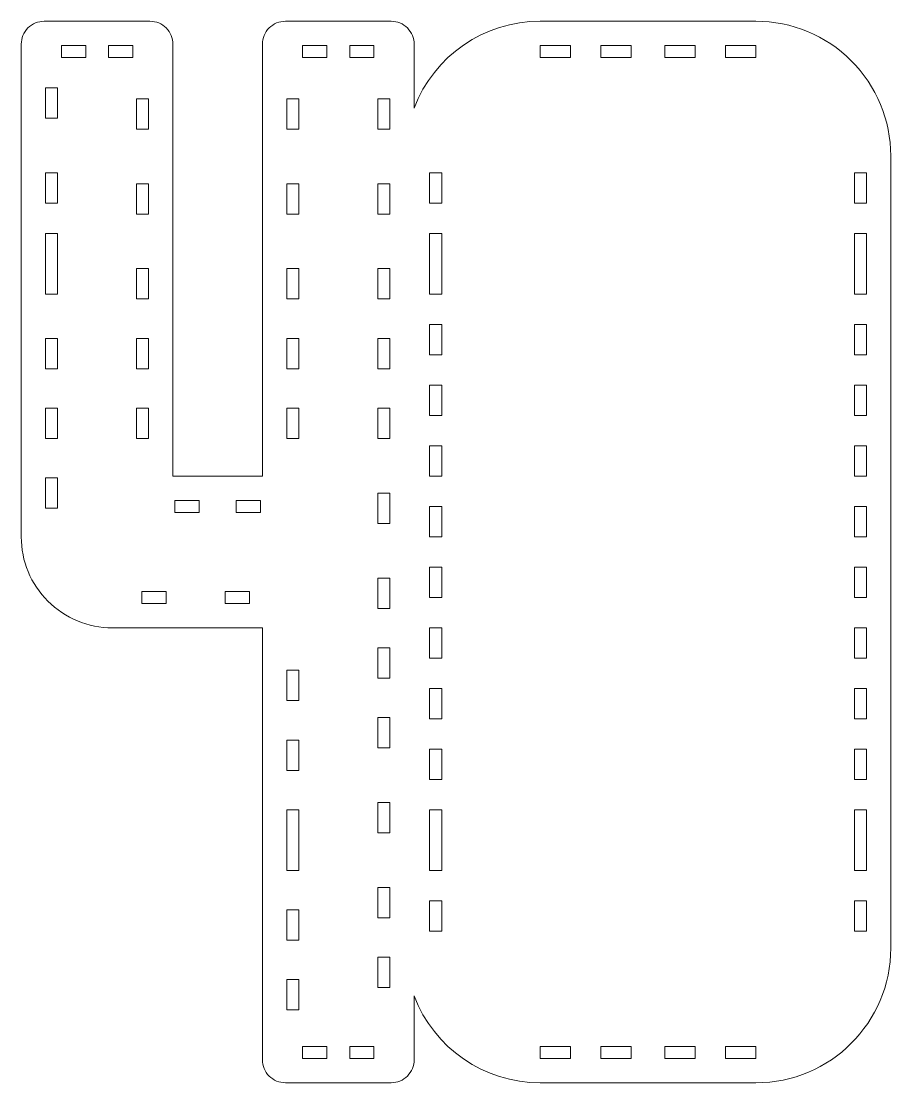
# Model space of a CAD drawing. Header units: millimetres. Extents: x -922 to 947, y -359 to 935.
# Drawn here: x 150.2 to 436.8, y 69.6 to 419.6 of the extents above; entities that cross this region are included whole.
import ezdxf

# ---------------------------------------------------------------- set-up
doc = ezdxf.new("R2010")
doc.units = ezdxf.units.MM
doc.header["$MEASUREMENT"] = 0
doc.layers.add('Layer 1', color=7, linetype='Continuous')

msp = doc.modelspace()

# ---------------------------------------------------------------- linework, layer by layer
at = {"layer": 'Layer 1', "color": 175, "lineweight": 18}
for points, knots in [([(157.7335, 419.5558), (155.7255, 419.5558), (153.7996, 418.7581), (152.3798, 417.3382), (152.3798, 417.3382), (150.9599, 415.9183), (150.1622, 413.9925), (150.1622, 411.9844)], [0, 0, 0, 0, 0.33333333, 0.33333333, 0.33333333, 0.33333333, 1, 1, 1, 1]), ([(200.1622, 411.9455), (200.1725, 413.9603), (199.3793, 415.8961), (197.9584, 417.3244), (197.9584, 417.3244), (196.5373, 418.7528), (194.6057, 419.5558), (192.5908, 419.5558)], [0, 0, 0, 0, 0.33333333, 0.33333333, 0.33333333, 0.33333333, 1, 1, 1, 1]), ([(237.2335, 419.5558), (235.2255, 419.5558), (233.2996, 418.7581), (231.8797, 417.3382), (231.8797, 417.3382), (230.4598, 415.9183), (229.6621, 413.9925), (229.6621, 411.9844)], [0, 0, 0, 0, 0.33333333, 0.33333333, 0.33333333, 0.33333333, 1, 1, 1, 1]), ([(279.6622, 411.9455), (279.6726, 413.9603), (278.8793, 415.8961), (277.4583, 417.3244), (277.4583, 417.3244), (276.0374, 418.7528), (274.1057, 419.5558), (272.0908, 419.5558)], [0, 0, 0, 0, 0.33333333, 0.33333333, 0.33333333, 0.33333333, 1, 1, 1, 1]), ([(436.7554, 375.1376), (436.7554, 386.918), (432.0757, 398.2159), (423.7457, 406.5459), (423.7457, 406.5459), (415.4157, 414.8759), (404.1177, 419.5556), (392.3374, 419.5556)], [0, 0, 0, 0, 0.33333333, 0.33333333, 0.33333333, 0.33333333, 1, 1, 1, 1]), ([(229.6621, 411.9844), (229.6621, 411.9844), (229.6621, 269.5558), (229.6621, 269.5558), (229.6621, 269.5558), (229.6621, 269.5558), (200.1622, 269.5558), (200.1622, 269.5558), (200.1622, 269.5558), (200.1622, 269.5558), (200.1622, 411.9455), (200.1622, 411.9455)], [0, 0, 0, 0, 0.25, 0.25, 0.25, 0.25, 0.5, 0.5, 0.5, 0.5, 1, 1, 1, 1]), ([(150.1622, 249.5558), (150.1622, 241.5993), (153.3228, 233.9687), (158.9489, 228.3426), (158.9489, 228.3426), (164.575, 222.7165), (172.2057, 219.5558), (180.1622, 219.5558)], [0, 0, 0, 0, 0.33333333, 0.33333333, 0.33333333, 0.33333333, 1, 1, 1, 1]), ([(180.1622, 219.5558), (180.1622, 219.5558), (229.6621, 219.5558), (229.6621, 219.5558), (229.6621, 219.5558), (229.6621, 219.5558), (229.6621, 77.1273), (229.6621, 77.1273)], [0, 0, 0, 0, 0.33333333, 0.33333333, 0.33333333, 0.33333333, 1, 1, 1, 1]), ([(229.6621, 77.1273), (229.6621, 75.1193), (230.4598, 73.1935), (231.8797, 71.7736), (231.8797, 71.7736), (233.2996, 70.3536), (235.2255, 69.5559), (237.2335, 69.5559)], [0, 0, 0, 0, 0.33333333, 0.33333333, 0.33333333, 0.33333333, 1, 1, 1, 1]), ([(272.0908, 69.5559), (274.1057, 69.5559), (276.0374, 70.359), (277.4583, 71.7873), (277.4583, 71.7873), (278.8793, 73.2156), (279.6725, 75.1514), (279.6622, 77.1662)], [0, 0, 0, 0, 0.33333333, 0.33333333, 0.33333333, 0.33333333, 1, 1, 1, 1])]:
    msp.add_open_spline(points, degree=3, knots=knots, dxfattribs=at)
for points in [[(192.5908, 419.5558), (192.5908, 419.5558), (157.7335, 419.5558), (157.7335, 419.5558)], [(272.0908, 419.5558), (272.0908, 419.5558), (237.2335, 419.5558), (237.2335, 419.5558)], [(321.1733, 419.5556), (302.7394, 419.5556), (286.2211, 408.1697), (279.6622, 390.9421)], [(392.3374, 419.5556), (392.3374, 419.5556), (321.1733, 419.5556), (321.1733, 419.5556)], [(150.1622, 411.9844), (150.1622, 411.9844), (150.1622, 249.5558), (150.1622, 249.5558)], [(279.6622, 390.9421), (279.6622, 390.9421), (279.6622, 411.9455), (279.6622, 411.9455)], [(436.7554, 113.9736), (436.7554, 113.9736), (436.7554, 375.1376), (436.7554, 375.1376)], [(392.3374, 69.5559), (416.8688, 69.5559), (436.7553, 89.4424), (436.7554, 113.9736)], [(279.6622, 77.1662), (279.6622, 77.1662), (279.6622, 98.1693), (279.6622, 98.1693)], [(279.6622, 98.1693), (286.2211, 80.9419), (302.7394, 69.5559), (321.1733, 69.5559)], [(237.2335, 69.5559), (237.2335, 69.5559), (272.0908, 69.5559), (272.0908, 69.5559)], [(321.1733, 69.5559), (321.1733, 69.5559), (392.3374, 69.5559), (392.3374, 69.5559)]]:
    msp.add_open_spline(points, degree=3, dxfattribs=at)
at = {"layer": 'Layer 1', "color": 20, "lineweight": 18}
for points, knots in [([(163.4122, 411.5558), (163.4122, 411.5558), (171.4123, 411.5558), (171.4123, 411.5558), (171.4123, 411.5558), (171.4123, 411.5558), (171.4123, 407.5558), (171.4123, 407.5558), (171.4123, 407.5558), (171.4123, 407.5558), (163.4122, 407.5558), (163.4122, 407.5558), (163.4122, 407.5558), (163.4122, 407.5558), (163.4122, 411.5558), (163.4122, 411.5558)], [0, 0, 0, 0, 0.2, 0.2, 0.2, 0.2, 0.4, 0.4, 0.4, 0.4, 0.6, 0.6, 0.6, 0.6, 1, 1, 1, 1]), ([(186.9124, 411.5558), (186.9124, 411.5558), (178.9123, 411.5558), (178.9123, 411.5558), (178.9123, 411.5558), (178.9123, 411.5558), (178.9123, 407.5558), (178.9123, 407.5558), (178.9123, 407.5558), (178.9123, 407.5558), (186.9124, 407.5558), (186.9124, 407.5558), (186.9124, 407.5558), (186.9124, 407.5558), (186.9124, 411.5558), (186.9124, 411.5558)], [0, 0, 0, 0, 0.2, 0.2, 0.2, 0.2, 0.4, 0.4, 0.4, 0.4, 0.6, 0.6, 0.6, 0.6, 1, 1, 1, 1]), ([(242.9123, 411.5558), (242.9123, 411.5558), (250.9122, 411.5558), (250.9122, 411.5558), (250.9122, 411.5558), (250.9122, 411.5558), (250.9122, 407.5558), (250.9122, 407.5558), (250.9122, 407.5558), (250.9122, 407.5558), (242.9123, 407.5558), (242.9123, 407.5558), (242.9123, 407.5558), (242.9123, 407.5558), (242.9123, 411.5558), (242.9123, 411.5558)], [0, 0, 0, 0, 0.2, 0.2, 0.2, 0.2, 0.4, 0.4, 0.4, 0.4, 0.6, 0.6, 0.6, 0.6, 1, 1, 1, 1]), ([(266.4123, 411.5558), (266.4123, 411.5558), (258.4123, 411.5558), (258.4123, 411.5558), (258.4123, 411.5558), (258.4123, 411.5558), (258.4123, 407.5558), (258.4123, 407.5558), (258.4123, 407.5558), (258.4123, 407.5558), (266.4123, 407.5558), (266.4123, 407.5558), (266.4123, 407.5558), (266.4123, 407.5558), (266.4123, 411.5558), (266.4123, 411.5558)], [0, 0, 0, 0, 0.2, 0.2, 0.2, 0.2, 0.4, 0.4, 0.4, 0.4, 0.6, 0.6, 0.6, 0.6, 1, 1, 1, 1]), ([(321.1733, 411.5555), (321.1733, 411.5555), (331.1734, 411.5555), (331.1734, 411.5555), (331.1734, 411.5555), (331.1734, 411.5555), (331.1734, 407.5555), (331.1734, 407.5555), (331.1734, 407.5555), (331.1734, 407.5555), (321.1733, 407.5555), (321.1733, 407.5555), (321.1733, 407.5555), (321.1733, 407.5555), (321.1733, 411.5555), (321.1733, 411.5555)], [0, 0, 0, 0, 0.2, 0.2, 0.2, 0.2, 0.4, 0.4, 0.4, 0.4, 0.6, 0.6, 0.6, 0.6, 1, 1, 1, 1]), ([(341.1734, 411.5555), (341.1734, 411.5555), (351.1733, 411.5555), (351.1733, 411.5555), (351.1733, 411.5555), (351.1733, 411.5555), (351.1733, 407.5555), (351.1733, 407.5555), (351.1733, 407.5555), (351.1733, 407.5555), (341.1734, 407.5555), (341.1734, 407.5555), (341.1734, 407.5555), (341.1734, 407.5555), (341.1734, 411.5555), (341.1734, 411.5555)], [0, 0, 0, 0, 0.2, 0.2, 0.2, 0.2, 0.4, 0.4, 0.4, 0.4, 0.6, 0.6, 0.6, 0.6, 1, 1, 1, 1]), ([(372.3374, 411.5555), (372.3374, 411.5555), (362.3375, 411.5555), (362.3375, 411.5555), (362.3375, 411.5555), (362.3375, 411.5555), (362.3375, 407.5555), (362.3375, 407.5555), (362.3375, 407.5555), (362.3375, 407.5555), (372.3374, 407.5555), (372.3374, 407.5555), (372.3374, 407.5555), (372.3374, 407.5555), (372.3374, 411.5555), (372.3374, 411.5555)], [0, 0, 0, 0, 0.2, 0.2, 0.2, 0.2, 0.4, 0.4, 0.4, 0.4, 0.6, 0.6, 0.6, 0.6, 1, 1, 1, 1]), ([(392.3374, 411.5555), (392.3374, 411.5555), (382.3375, 411.5555), (382.3375, 411.5555), (382.3375, 411.5555), (382.3375, 411.5555), (382.3375, 407.5555), (382.3375, 407.5555), (382.3375, 407.5555), (382.3375, 407.5555), (392.3374, 407.5555), (392.3374, 407.5555), (392.3374, 407.5555), (392.3374, 407.5555), (392.3374, 411.5555), (392.3374, 411.5555)], [0, 0, 0, 0, 0.2, 0.2, 0.2, 0.2, 0.4, 0.4, 0.4, 0.4, 0.6, 0.6, 0.6, 0.6, 1, 1, 1, 1]), ([(158.1622, 397.5558), (158.1622, 397.5558), (162.1622, 397.5558), (162.1622, 397.5558), (162.1622, 397.5558), (162.1622, 397.5558), (162.1622, 387.5558), (162.1622, 387.5558), (162.1622, 387.5558), (162.1622, 387.5558), (158.1622, 387.5558), (158.1622, 387.5558), (158.1622, 387.5558), (158.1622, 387.5558), (158.1622, 397.5558), (158.1622, 397.5558)], [0, 0, 0, 0, 0.2, 0.2, 0.2, 0.2, 0.4, 0.4, 0.4, 0.4, 0.6, 0.6, 0.6, 0.6, 1, 1, 1, 1]), ([(188.1622, 393.9815), (188.1622, 393.9815), (192.1623, 393.9815), (192.1623, 393.9815), (192.1623, 393.9815), (192.1623, 393.9815), (192.1623, 383.9815), (192.1623, 383.9815), (192.1623, 383.9815), (192.1623, 383.9815), (188.1622, 383.9815), (188.1622, 383.9815), (188.1622, 383.9815), (188.1622, 383.9815), (188.1622, 393.9815), (188.1622, 393.9815)], [0, 0, 0, 0, 0.2, 0.2, 0.2, 0.2, 0.4, 0.4, 0.4, 0.4, 0.6, 0.6, 0.6, 0.6, 1, 1, 1, 1]), ([(237.6623, 393.9815), (237.6623, 393.9815), (241.6623, 393.9815), (241.6623, 393.9815), (241.6623, 393.9815), (241.6623, 393.9815), (241.6623, 383.9815), (241.6623, 383.9815), (241.6623, 383.9815), (241.6623, 383.9815), (237.6623, 383.9815), (237.6623, 383.9815), (237.6623, 383.9815), (237.6623, 383.9815), (237.6623, 393.9815), (237.6623, 393.9815)], [0, 0, 0, 0, 0.2, 0.2, 0.2, 0.2, 0.4, 0.4, 0.4, 0.4, 0.6, 0.6, 0.6, 0.6, 1, 1, 1, 1]), ([(267.6622, 393.9815), (267.6622, 393.9815), (271.6622, 393.9815), (271.6622, 393.9815), (271.6622, 393.9815), (271.6622, 393.9815), (271.6622, 383.9815), (271.6622, 383.9815), (271.6622, 383.9815), (271.6622, 383.9815), (267.6622, 383.9815), (267.6622, 383.9815), (267.6622, 383.9815), (267.6622, 383.9815), (267.6622, 393.9815), (267.6622, 393.9815)], [0, 0, 0, 0, 0.2, 0.2, 0.2, 0.2, 0.4, 0.4, 0.4, 0.4, 0.6, 0.6, 0.6, 0.6, 1, 1, 1, 1]), ([(158.1622, 369.5558), (158.1622, 369.5558), (162.1622, 369.5558), (162.1622, 369.5558), (162.1622, 369.5558), (162.1622, 369.5558), (162.1622, 359.5558), (162.1622, 359.5558), (162.1622, 359.5558), (162.1622, 359.5558), (158.1622, 359.5558), (158.1622, 359.5558), (158.1622, 359.5558), (158.1622, 359.5558), (158.1622, 369.5558), (158.1622, 369.5558)], [0, 0, 0, 0, 0.2, 0.2, 0.2, 0.2, 0.4, 0.4, 0.4, 0.4, 0.6, 0.6, 0.6, 0.6, 1, 1, 1, 1]), ([(288.7554, 369.5557), (288.7554, 369.5557), (284.7553, 369.5557), (284.7553, 369.5557), (284.7553, 369.5557), (284.7553, 369.5557), (284.7553, 359.5557), (284.7553, 359.5557), (284.7553, 359.5557), (284.7553, 359.5557), (288.7554, 359.5557), (288.7554, 359.5557), (288.7554, 359.5557), (288.7554, 359.5557), (288.7554, 369.5557), (288.7554, 369.5557)], [0, 0, 0, 0, 0.2, 0.2, 0.2, 0.2, 0.4, 0.4, 0.4, 0.4, 0.6, 0.6, 0.6, 0.6, 1, 1, 1, 1]), ([(424.7553, 369.5557), (424.7553, 369.5557), (428.7554, 369.5557), (428.7554, 369.5557), (428.7554, 369.5557), (428.7554, 369.5557), (428.7554, 359.5557), (428.7554, 359.5557), (428.7554, 359.5557), (428.7554, 359.5557), (424.7553, 359.5557), (424.7553, 359.5557), (424.7553, 359.5557), (424.7553, 359.5557), (424.7553, 369.5557), (424.7553, 369.5557)], [0, 0, 0, 0, 0.2, 0.2, 0.2, 0.2, 0.4, 0.4, 0.4, 0.4, 0.6, 0.6, 0.6, 0.6, 1, 1, 1, 1]), ([(188.1622, 365.9815), (188.1622, 365.9815), (192.1623, 365.9815), (192.1623, 365.9815), (192.1623, 365.9815), (192.1623, 365.9815), (192.1623, 355.9815), (192.1623, 355.9815), (192.1623, 355.9815), (192.1623, 355.9815), (188.1622, 355.9815), (188.1622, 355.9815), (188.1622, 355.9815), (188.1622, 355.9815), (188.1622, 365.9815), (188.1622, 365.9815)], [0, 0, 0, 0, 0.2, 0.2, 0.2, 0.2, 0.4, 0.4, 0.4, 0.4, 0.6, 0.6, 0.6, 0.6, 1, 1, 1, 1]), ([(237.6623, 365.9815), (237.6623, 365.9815), (241.6623, 365.9815), (241.6623, 365.9815), (241.6623, 365.9815), (241.6623, 365.9815), (241.6623, 355.9815), (241.6623, 355.9815), (241.6623, 355.9815), (241.6623, 355.9815), (237.6623, 355.9815), (237.6623, 355.9815), (237.6623, 355.9815), (237.6623, 355.9815), (237.6623, 365.9815), (237.6623, 365.9815)], [0, 0, 0, 0, 0.2, 0.2, 0.2, 0.2, 0.4, 0.4, 0.4, 0.4, 0.6, 0.6, 0.6, 0.6, 1, 1, 1, 1]), ([(267.6622, 365.9815), (267.6622, 365.9815), (271.6622, 365.9815), (271.6622, 365.9815), (271.6622, 365.9815), (271.6622, 365.9815), (271.6622, 355.9815), (271.6622, 355.9815), (271.6622, 355.9815), (271.6622, 355.9815), (267.6622, 355.9815), (267.6622, 355.9815), (267.6622, 355.9815), (267.6622, 355.9815), (267.6622, 365.9815), (267.6622, 365.9815)], [0, 0, 0, 0, 0.2, 0.2, 0.2, 0.2, 0.4, 0.4, 0.4, 0.4, 0.6, 0.6, 0.6, 0.6, 1, 1, 1, 1]), ([(158.1622, 349.5558), (158.1622, 349.5558), (162.1622, 349.5558), (162.1622, 349.5558), (162.1622, 349.5558), (162.1622, 349.5558), (162.1622, 329.5558), (162.1622, 329.5558), (162.1622, 329.5558), (162.1622, 329.5558), (158.1622, 329.5558), (158.1622, 329.5558), (158.1622, 329.5558), (158.1622, 329.5558), (158.1622, 349.5558), (158.1622, 349.5558)], [0, 0, 0, 0, 0.2, 0.2, 0.2, 0.2, 0.4, 0.4, 0.4, 0.4, 0.6, 0.6, 0.6, 0.6, 1, 1, 1, 1]), ([(284.7553, 339.5557), (284.7553, 339.5557), (284.7553, 329.5557), (284.7553, 329.5557), (284.7553, 329.5557), (284.7553, 329.5557), (288.7554, 329.5557), (288.7554, 329.5557), (288.7554, 329.5557), (288.7554, 329.5557), (288.7554, 339.5557), (288.7554, 339.5557), (288.7554, 339.5557), (288.7554, 339.5557), (288.7554, 349.5557), (288.7554, 349.5557), (288.7554, 349.5557), (288.7554, 349.5557), (284.7553, 349.5557), (284.7553, 349.5557), (284.7553, 349.5557), (284.7553, 349.5557), (284.7553, 339.5557), (284.7553, 339.5557)], [0, 0, 0, 0, 0.14285714, 0.14285714, 0.14285714, 0.14285714, 0.28571429, 0.28571429, 0.28571429, 0.28571429, 0.42857143, 0.42857143, 0.42857143, 0.42857143, 0.57142857, 0.57142857, 0.57142857, 0.57142857, 0.71428571, 0.71428571, 0.71428571, 0.71428571, 1, 1, 1, 1]), ([(428.7554, 339.5557), (428.7554, 339.5557), (428.7554, 329.5557), (428.7554, 329.5557), (428.7554, 329.5557), (428.7554, 329.5557), (424.7553, 329.5557), (424.7553, 329.5557), (424.7553, 329.5557), (424.7553, 329.5557), (424.7553, 339.5557), (424.7553, 339.5557), (424.7553, 339.5557), (424.7553, 339.5557), (424.7553, 349.5557), (424.7553, 349.5557), (424.7553, 349.5557), (424.7553, 349.5557), (428.7554, 349.5557), (428.7554, 349.5557), (428.7554, 349.5557), (428.7554, 349.5557), (428.7554, 339.5557), (428.7554, 339.5557)], [0, 0, 0, 0, 0.14285714, 0.14285714, 0.14285714, 0.14285714, 0.28571429, 0.28571429, 0.28571429, 0.28571429, 0.42857143, 0.42857143, 0.42857143, 0.42857143, 0.57142857, 0.57142857, 0.57142857, 0.57142857, 0.71428571, 0.71428571, 0.71428571, 0.71428571, 1, 1, 1, 1]), ([(188.1622, 337.9815), (188.1622, 337.9815), (192.1623, 337.9815), (192.1623, 337.9815), (192.1623, 337.9815), (192.1623, 337.9815), (192.1623, 327.9815), (192.1623, 327.9815), (192.1623, 327.9815), (192.1623, 327.9815), (188.1622, 327.9815), (188.1622, 327.9815), (188.1622, 327.9815), (188.1622, 327.9815), (188.1622, 337.9815), (188.1622, 337.9815)], [0, 0, 0, 0, 0.2, 0.2, 0.2, 0.2, 0.4, 0.4, 0.4, 0.4, 0.6, 0.6, 0.6, 0.6, 1, 1, 1, 1]), ([(237.6623, 337.9815), (237.6623, 337.9815), (241.6623, 337.9815), (241.6623, 337.9815), (241.6623, 337.9815), (241.6623, 337.9815), (241.6623, 327.9815), (241.6623, 327.9815), (241.6623, 327.9815), (241.6623, 327.9815), (237.6623, 327.9815), (237.6623, 327.9815), (237.6623, 327.9815), (237.6623, 327.9815), (237.6623, 337.9815), (237.6623, 337.9815)], [0, 0, 0, 0, 0.2, 0.2, 0.2, 0.2, 0.4, 0.4, 0.4, 0.4, 0.6, 0.6, 0.6, 0.6, 1, 1, 1, 1]), ([(267.6622, 337.9815), (267.6622, 337.9815), (271.6622, 337.9815), (271.6622, 337.9815), (271.6622, 337.9815), (271.6622, 337.9815), (271.6622, 327.9815), (271.6622, 327.9815), (271.6622, 327.9815), (271.6622, 327.9815), (267.6622, 327.9815), (267.6622, 327.9815), (267.6622, 327.9815), (267.6622, 327.9815), (267.6622, 337.9815), (267.6622, 337.9815)], [0, 0, 0, 0, 0.2, 0.2, 0.2, 0.2, 0.4, 0.4, 0.4, 0.4, 0.6, 0.6, 0.6, 0.6, 1, 1, 1, 1]), ([(288.7554, 319.5557), (288.7554, 319.5557), (284.7553, 319.5557), (284.7553, 319.5557), (284.7553, 319.5557), (284.7553, 319.5557), (284.7553, 309.5557), (284.7553, 309.5557), (284.7553, 309.5557), (284.7553, 309.5557), (288.7554, 309.5557), (288.7554, 309.5557), (288.7554, 309.5557), (288.7554, 309.5557), (288.7554, 319.5557), (288.7554, 319.5557)], [0, 0, 0, 0, 0.2, 0.2, 0.2, 0.2, 0.4, 0.4, 0.4, 0.4, 0.6, 0.6, 0.6, 0.6, 1, 1, 1, 1]), ([(424.7553, 319.5557), (424.7553, 319.5557), (428.7554, 319.5557), (428.7554, 319.5557), (428.7554, 319.5557), (428.7554, 319.5557), (428.7554, 309.5557), (428.7554, 309.5557), (428.7554, 309.5557), (428.7554, 309.5557), (424.7553, 309.5557), (424.7553, 309.5557), (424.7553, 309.5557), (424.7553, 309.5557), (424.7553, 319.5557), (424.7553, 319.5557)], [0, 0, 0, 0, 0.2, 0.2, 0.2, 0.2, 0.4, 0.4, 0.4, 0.4, 0.6, 0.6, 0.6, 0.6, 1, 1, 1, 1]), ([(158.1622, 314.9815), (158.1622, 314.9815), (162.1622, 314.9815), (162.1622, 314.9815), (162.1622, 314.9815), (162.1622, 314.9815), (162.1622, 304.9815), (162.1622, 304.9815), (162.1622, 304.9815), (162.1622, 304.9815), (158.1622, 304.9815), (158.1622, 304.9815), (158.1622, 304.9815), (158.1622, 304.9815), (158.1622, 314.9815), (158.1622, 314.9815)], [0, 0, 0, 0, 0.2, 0.2, 0.2, 0.2, 0.4, 0.4, 0.4, 0.4, 0.6, 0.6, 0.6, 0.6, 1, 1, 1, 1]), ([(188.1622, 314.9815), (188.1622, 314.9815), (192.1623, 314.9815), (192.1623, 314.9815), (192.1623, 314.9815), (192.1623, 314.9815), (192.1623, 304.9815), (192.1623, 304.9815), (192.1623, 304.9815), (192.1623, 304.9815), (188.1622, 304.9815), (188.1622, 304.9815), (188.1622, 304.9815), (188.1622, 304.9815), (188.1622, 314.9815), (188.1622, 314.9815)], [0, 0, 0, 0, 0.2, 0.2, 0.2, 0.2, 0.4, 0.4, 0.4, 0.4, 0.6, 0.6, 0.6, 0.6, 1, 1, 1, 1]), ([(237.6623, 314.9815), (237.6623, 314.9815), (241.6623, 314.9815), (241.6623, 314.9815), (241.6623, 314.9815), (241.6623, 314.9815), (241.6623, 304.9815), (241.6623, 304.9815), (241.6623, 304.9815), (241.6623, 304.9815), (237.6623, 304.9815), (237.6623, 304.9815), (237.6623, 304.9815), (237.6623, 304.9815), (237.6623, 314.9815), (237.6623, 314.9815)], [0, 0, 0, 0, 0.2, 0.2, 0.2, 0.2, 0.4, 0.4, 0.4, 0.4, 0.6, 0.6, 0.6, 0.6, 1, 1, 1, 1]), ([(267.6622, 314.9815), (267.6622, 314.9815), (271.6622, 314.9815), (271.6622, 314.9815), (271.6622, 314.9815), (271.6622, 314.9815), (271.6622, 304.9815), (271.6622, 304.9815), (271.6622, 304.9815), (271.6622, 304.9815), (267.6622, 304.9815), (267.6622, 304.9815), (267.6622, 304.9815), (267.6622, 304.9815), (267.6622, 314.9815), (267.6622, 314.9815)], [0, 0, 0, 0, 0.2, 0.2, 0.2, 0.2, 0.4, 0.4, 0.4, 0.4, 0.6, 0.6, 0.6, 0.6, 1, 1, 1, 1]), ([(288.7554, 299.5557), (288.7554, 299.5557), (284.7553, 299.5557), (284.7553, 299.5557), (284.7553, 299.5557), (284.7553, 299.5557), (284.7553, 289.5557), (284.7553, 289.5557), (284.7553, 289.5557), (284.7553, 289.5557), (288.7554, 289.5557), (288.7554, 289.5557), (288.7554, 289.5557), (288.7554, 289.5557), (288.7554, 299.5557), (288.7554, 299.5557)], [0, 0, 0, 0, 0.2, 0.2, 0.2, 0.2, 0.4, 0.4, 0.4, 0.4, 0.6, 0.6, 0.6, 0.6, 1, 1, 1, 1]), ([(424.7553, 299.5557), (424.7553, 299.5557), (428.7554, 299.5557), (428.7554, 299.5557), (428.7554, 299.5557), (428.7554, 299.5557), (428.7554, 289.5557), (428.7554, 289.5557), (428.7554, 289.5557), (428.7554, 289.5557), (424.7553, 289.5557), (424.7553, 289.5557), (424.7553, 289.5557), (424.7553, 289.5557), (424.7553, 299.5557), (424.7553, 299.5557)], [0, 0, 0, 0, 0.2, 0.2, 0.2, 0.2, 0.4, 0.4, 0.4, 0.4, 0.6, 0.6, 0.6, 0.6, 1, 1, 1, 1]), ([(158.1622, 291.9815), (158.1622, 291.9815), (162.1622, 291.9815), (162.1622, 291.9815), (162.1622, 291.9815), (162.1622, 291.9815), (162.1622, 281.9815), (162.1622, 281.9815), (162.1622, 281.9815), (162.1622, 281.9815), (158.1622, 281.9815), (158.1622, 281.9815), (158.1622, 281.9815), (158.1622, 281.9815), (158.1622, 291.9815), (158.1622, 291.9815)], [0, 0, 0, 0, 0.2, 0.2, 0.2, 0.2, 0.4, 0.4, 0.4, 0.4, 0.6, 0.6, 0.6, 0.6, 1, 1, 1, 1]), ([(188.1622, 291.9815), (188.1622, 291.9815), (192.1623, 291.9815), (192.1623, 291.9815), (192.1623, 291.9815), (192.1623, 291.9815), (192.1623, 281.9815), (192.1623, 281.9815), (192.1623, 281.9815), (192.1623, 281.9815), (188.1622, 281.9815), (188.1622, 281.9815), (188.1622, 281.9815), (188.1622, 281.9815), (188.1622, 291.9815), (188.1622, 291.9815)], [0, 0, 0, 0, 0.2, 0.2, 0.2, 0.2, 0.4, 0.4, 0.4, 0.4, 0.6, 0.6, 0.6, 0.6, 1, 1, 1, 1]), ([(237.6623, 291.9815), (237.6623, 291.9815), (241.6623, 291.9815), (241.6623, 291.9815), (241.6623, 291.9815), (241.6623, 291.9815), (241.6623, 281.9815), (241.6623, 281.9815), (241.6623, 281.9815), (241.6623, 281.9815), (237.6623, 281.9815), (237.6623, 281.9815), (237.6623, 281.9815), (237.6623, 281.9815), (237.6623, 291.9815), (237.6623, 291.9815)], [0, 0, 0, 0, 0.2, 0.2, 0.2, 0.2, 0.4, 0.4, 0.4, 0.4, 0.6, 0.6, 0.6, 0.6, 1, 1, 1, 1]), ([(267.6622, 291.9815), (267.6622, 291.9815), (271.6622, 291.9815), (271.6622, 291.9815), (271.6622, 291.9815), (271.6622, 291.9815), (271.6622, 281.9815), (271.6622, 281.9815), (271.6622, 281.9815), (271.6622, 281.9815), (267.6622, 281.9815), (267.6622, 281.9815), (267.6622, 281.9815), (267.6622, 281.9815), (267.6622, 291.9815), (267.6622, 291.9815)], [0, 0, 0, 0, 0.2, 0.2, 0.2, 0.2, 0.4, 0.4, 0.4, 0.4, 0.6, 0.6, 0.6, 0.6, 1, 1, 1, 1]), ([(288.7554, 279.5557), (288.7554, 279.5557), (284.7553, 279.5557), (284.7553, 279.5557), (284.7553, 279.5557), (284.7553, 279.5557), (284.7553, 269.5557), (284.7553, 269.5557), (284.7553, 269.5557), (284.7553, 269.5557), (288.7554, 269.5557), (288.7554, 269.5557), (288.7554, 269.5557), (288.7554, 269.5557), (288.7554, 279.5557), (288.7554, 279.5557)], [0, 0, 0, 0, 0.2, 0.2, 0.2, 0.2, 0.4, 0.4, 0.4, 0.4, 0.6, 0.6, 0.6, 0.6, 1, 1, 1, 1]), ([(424.7553, 279.5557), (424.7553, 279.5557), (428.7554, 279.5557), (428.7554, 279.5557), (428.7554, 279.5557), (428.7554, 279.5557), (428.7554, 269.5557), (428.7554, 269.5557), (428.7554, 269.5557), (428.7554, 269.5557), (424.7553, 269.5557), (424.7553, 269.5557), (424.7553, 269.5557), (424.7553, 269.5557), (424.7553, 279.5557), (424.7553, 279.5557)], [0, 0, 0, 0, 0.2, 0.2, 0.2, 0.2, 0.4, 0.4, 0.4, 0.4, 0.6, 0.6, 0.6, 0.6, 1, 1, 1, 1]), ([(158.1622, 268.9815), (158.1622, 268.9815), (162.1622, 268.9815), (162.1622, 268.9815), (162.1622, 268.9815), (162.1622, 268.9815), (162.1622, 258.9815), (162.1622, 258.9815), (162.1622, 258.9815), (162.1622, 258.9815), (158.1622, 258.9815), (158.1622, 258.9815), (158.1622, 258.9815), (158.1622, 258.9815), (158.1622, 268.9815), (158.1622, 268.9815)], [0, 0, 0, 0, 0.2, 0.2, 0.2, 0.2, 0.4, 0.4, 0.4, 0.4, 0.6, 0.6, 0.6, 0.6, 1, 1, 1, 1]), ([(267.6622, 263.9815), (267.6622, 263.9815), (271.6622, 263.9815), (271.6622, 263.9815), (271.6622, 263.9815), (271.6622, 263.9815), (271.6622, 253.9815), (271.6622, 253.9815), (271.6622, 253.9815), (271.6622, 253.9815), (267.6622, 253.9815), (267.6622, 253.9815), (267.6622, 253.9815), (267.6622, 253.9815), (267.6622, 263.9815), (267.6622, 263.9815)], [0, 0, 0, 0, 0.2, 0.2, 0.2, 0.2, 0.4, 0.4, 0.4, 0.4, 0.6, 0.6, 0.6, 0.6, 1, 1, 1, 1]), ([(200.7874, 261.5558), (200.7874, 261.5558), (208.7874, 261.5558), (208.7874, 261.5558), (208.7874, 261.5558), (208.7874, 261.5558), (208.7874, 257.5558), (208.7874, 257.5558), (208.7874, 257.5558), (208.7874, 257.5558), (200.7874, 257.5558), (200.7874, 257.5558), (200.7874, 257.5558), (200.7874, 257.5558), (200.7874, 261.5558), (200.7874, 261.5558)], [0, 0, 0, 0, 0.2, 0.2, 0.2, 0.2, 0.4, 0.4, 0.4, 0.4, 0.6, 0.6, 0.6, 0.6, 1, 1, 1, 1]), ([(221.0373, 261.5558), (221.0373, 261.5558), (229.0372, 261.5558), (229.0372, 261.5558), (229.0372, 261.5558), (229.0372, 261.5558), (229.0372, 257.5558), (229.0372, 257.5558), (229.0372, 257.5558), (229.0372, 257.5558), (221.0373, 257.5558), (221.0373, 257.5558), (221.0373, 257.5558), (221.0373, 257.5558), (221.0373, 261.5558), (221.0373, 261.5558)], [0, 0, 0, 0, 0.2, 0.2, 0.2, 0.2, 0.4, 0.4, 0.4, 0.4, 0.6, 0.6, 0.6, 0.6, 1, 1, 1, 1]), ([(288.7554, 259.5557), (288.7554, 259.5557), (284.7553, 259.5557), (284.7553, 259.5557), (284.7553, 259.5557), (284.7553, 259.5557), (284.7553, 249.5557), (284.7553, 249.5557), (284.7553, 249.5557), (284.7553, 249.5557), (288.7554, 249.5557), (288.7554, 249.5557), (288.7554, 249.5557), (288.7554, 249.5557), (288.7554, 259.5557), (288.7554, 259.5557)], [0, 0, 0, 0, 0.2, 0.2, 0.2, 0.2, 0.4, 0.4, 0.4, 0.4, 0.6, 0.6, 0.6, 0.6, 1, 1, 1, 1]), ([(424.7553, 259.5557), (424.7553, 259.5557), (428.7554, 259.5557), (428.7554, 259.5557), (428.7554, 259.5557), (428.7554, 259.5557), (428.7554, 249.5557), (428.7554, 249.5557), (428.7554, 249.5557), (428.7554, 249.5557), (424.7553, 249.5557), (424.7553, 249.5557), (424.7553, 249.5557), (424.7553, 249.5557), (424.7553, 259.5557), (424.7553, 259.5557)], [0, 0, 0, 0, 0.2, 0.2, 0.2, 0.2, 0.4, 0.4, 0.4, 0.4, 0.6, 0.6, 0.6, 0.6, 1, 1, 1, 1]), ([(288.7554, 229.5557), (288.7554, 229.5557), (284.7553, 229.5557), (284.7553, 229.5557), (284.7553, 229.5557), (284.7553, 229.5557), (284.7553, 239.5557), (284.7553, 239.5557), (284.7553, 239.5557), (284.7553, 239.5557), (288.7554, 239.5557), (288.7554, 239.5557), (288.7554, 239.5557), (288.7554, 239.5557), (288.7554, 229.5557), (288.7554, 229.5557)], [0, 0, 0, 0, 0.2, 0.2, 0.2, 0.2, 0.4, 0.4, 0.4, 0.4, 0.6, 0.6, 0.6, 0.6, 1, 1, 1, 1]), ([(424.7553, 229.5557), (424.7553, 229.5557), (428.7554, 229.5557), (428.7554, 229.5557), (428.7554, 229.5557), (428.7554, 229.5557), (428.7554, 239.5557), (428.7554, 239.5557), (428.7554, 239.5557), (428.7554, 239.5557), (424.7553, 239.5557), (424.7553, 239.5557), (424.7553, 239.5557), (424.7553, 239.5557), (424.7553, 229.5557), (424.7553, 229.5557)], [0, 0, 0, 0, 0.2, 0.2, 0.2, 0.2, 0.4, 0.4, 0.4, 0.4, 0.6, 0.6, 0.6, 0.6, 1, 1, 1, 1]), ([(267.6622, 235.9815), (267.6622, 235.9815), (271.6622, 235.9815), (271.6622, 235.9815), (271.6622, 235.9815), (271.6622, 235.9815), (271.6622, 225.9815), (271.6622, 225.9815), (271.6622, 225.9815), (271.6622, 225.9815), (267.6622, 225.9815), (267.6622, 225.9815), (267.6622, 225.9815), (267.6622, 225.9815), (267.6622, 235.9815), (267.6622, 235.9815)], [0, 0, 0, 0, 0.2, 0.2, 0.2, 0.2, 0.4, 0.4, 0.4, 0.4, 0.6, 0.6, 0.6, 0.6, 1, 1, 1, 1]), ([(189.9121, 231.5558), (189.9121, 231.5558), (197.9121, 231.5558), (197.9121, 231.5558), (197.9121, 231.5558), (197.9121, 231.5558), (197.9121, 227.5558), (197.9121, 227.5558), (197.9121, 227.5558), (197.9121, 227.5558), (189.9121, 227.5558), (189.9121, 227.5558), (189.9121, 227.5558), (189.9121, 227.5558), (189.9121, 231.5558), (189.9121, 231.5558)], [0, 0, 0, 0, 0.2, 0.2, 0.2, 0.2, 0.4, 0.4, 0.4, 0.4, 0.6, 0.6, 0.6, 0.6, 1, 1, 1, 1]), ([(217.4123, 231.5558), (217.4123, 231.5558), (225.4123, 231.5558), (225.4123, 231.5558), (225.4123, 231.5558), (225.4123, 231.5558), (225.4123, 227.5558), (225.4123, 227.5558), (225.4123, 227.5558), (225.4123, 227.5558), (217.4123, 227.5558), (217.4123, 227.5558), (217.4123, 227.5558), (217.4123, 227.5558), (217.4123, 231.5558), (217.4123, 231.5558)], [0, 0, 0, 0, 0.2, 0.2, 0.2, 0.2, 0.4, 0.4, 0.4, 0.4, 0.6, 0.6, 0.6, 0.6, 1, 1, 1, 1]), ([(288.7554, 209.5557), (288.7554, 209.5557), (284.7553, 209.5557), (284.7553, 209.5557), (284.7553, 209.5557), (284.7553, 209.5557), (284.7553, 219.5557), (284.7553, 219.5557), (284.7553, 219.5557), (284.7553, 219.5557), (288.7554, 219.5557), (288.7554, 219.5557), (288.7554, 219.5557), (288.7554, 219.5557), (288.7554, 209.5557), (288.7554, 209.5557)], [0, 0, 0, 0, 0.2, 0.2, 0.2, 0.2, 0.4, 0.4, 0.4, 0.4, 0.6, 0.6, 0.6, 0.6, 1, 1, 1, 1]), ([(424.7553, 209.5557), (424.7553, 209.5557), (428.7554, 209.5557), (428.7554, 209.5557), (428.7554, 209.5557), (428.7554, 209.5557), (428.7554, 219.5557), (428.7554, 219.5557), (428.7554, 219.5557), (428.7554, 219.5557), (424.7553, 219.5557), (424.7553, 219.5557), (424.7553, 219.5557), (424.7553, 219.5557), (424.7553, 209.5557), (424.7553, 209.5557)], [0, 0, 0, 0, 0.2, 0.2, 0.2, 0.2, 0.4, 0.4, 0.4, 0.4, 0.6, 0.6, 0.6, 0.6, 1, 1, 1, 1]), ([(267.6622, 212.9815), (267.6622, 212.9815), (271.6622, 212.9815), (271.6622, 212.9815), (271.6622, 212.9815), (271.6622, 212.9815), (271.6622, 202.9815), (271.6622, 202.9815), (271.6622, 202.9815), (271.6622, 202.9815), (267.6622, 202.9815), (267.6622, 202.9815), (267.6622, 202.9815), (267.6622, 202.9815), (267.6622, 212.9815), (267.6622, 212.9815)], [0, 0, 0, 0, 0.2, 0.2, 0.2, 0.2, 0.4, 0.4, 0.4, 0.4, 0.6, 0.6, 0.6, 0.6, 1, 1, 1, 1]), ([(237.6623, 205.5558), (237.6623, 205.5558), (241.6623, 205.5558), (241.6623, 205.5558), (241.6623, 205.5558), (241.6623, 205.5558), (241.6623, 195.5558), (241.6623, 195.5558), (241.6623, 195.5558), (241.6623, 195.5558), (237.6623, 195.5558), (237.6623, 195.5558), (237.6623, 195.5558), (237.6623, 195.5558), (237.6623, 205.5558), (237.6623, 205.5558)], [0, 0, 0, 0, 0.2, 0.2, 0.2, 0.2, 0.4, 0.4, 0.4, 0.4, 0.6, 0.6, 0.6, 0.6, 1, 1, 1, 1]), ([(288.7554, 189.5557), (288.7554, 189.5557), (284.7553, 189.5557), (284.7553, 189.5557), (284.7553, 189.5557), (284.7553, 189.5557), (284.7553, 199.5557), (284.7553, 199.5557), (284.7553, 199.5557), (284.7553, 199.5557), (288.7554, 199.5557), (288.7554, 199.5557), (288.7554, 199.5557), (288.7554, 199.5557), (288.7554, 189.5557), (288.7554, 189.5557)], [0, 0, 0, 0, 0.2, 0.2, 0.2, 0.2, 0.4, 0.4, 0.4, 0.4, 0.6, 0.6, 0.6, 0.6, 1, 1, 1, 1]), ([(424.7553, 189.5557), (424.7553, 189.5557), (428.7554, 189.5557), (428.7554, 189.5557), (428.7554, 189.5557), (428.7554, 189.5557), (428.7554, 199.5557), (428.7554, 199.5557), (428.7554, 199.5557), (428.7554, 199.5557), (424.7553, 199.5557), (424.7553, 199.5557), (424.7553, 199.5557), (424.7553, 199.5557), (424.7553, 189.5557), (424.7553, 189.5557)], [0, 0, 0, 0, 0.2, 0.2, 0.2, 0.2, 0.4, 0.4, 0.4, 0.4, 0.6, 0.6, 0.6, 0.6, 1, 1, 1, 1]), ([(267.6622, 189.9815), (267.6622, 189.9815), (271.6622, 189.9815), (271.6622, 189.9815), (271.6622, 189.9815), (271.6622, 189.9815), (271.6622, 179.9815), (271.6622, 179.9815), (271.6622, 179.9815), (271.6622, 179.9815), (267.6622, 179.9815), (267.6622, 179.9815), (267.6622, 179.9815), (267.6622, 179.9815), (267.6622, 189.9815), (267.6622, 189.9815)], [0, 0, 0, 0, 0.2, 0.2, 0.2, 0.2, 0.4, 0.4, 0.4, 0.4, 0.6, 0.6, 0.6, 0.6, 1, 1, 1, 1]), ([(237.6623, 182.5558), (237.6623, 182.5558), (241.6623, 182.5558), (241.6623, 182.5558), (241.6623, 182.5558), (241.6623, 182.5558), (241.6623, 172.5558), (241.6623, 172.5558), (241.6623, 172.5558), (241.6623, 172.5558), (237.6623, 172.5558), (237.6623, 172.5558), (237.6623, 172.5558), (237.6623, 172.5558), (237.6623, 182.5558), (237.6623, 182.5558)], [0, 0, 0, 0, 0.2, 0.2, 0.2, 0.2, 0.4, 0.4, 0.4, 0.4, 0.6, 0.6, 0.6, 0.6, 1, 1, 1, 1]), ([(288.7554, 169.5557), (288.7554, 169.5557), (284.7553, 169.5557), (284.7553, 169.5557), (284.7553, 169.5557), (284.7553, 169.5557), (284.7553, 179.5557), (284.7553, 179.5557), (284.7553, 179.5557), (284.7553, 179.5557), (288.7554, 179.5557), (288.7554, 179.5557), (288.7554, 179.5557), (288.7554, 179.5557), (288.7554, 169.5557), (288.7554, 169.5557)], [0, 0, 0, 0, 0.2, 0.2, 0.2, 0.2, 0.4, 0.4, 0.4, 0.4, 0.6, 0.6, 0.6, 0.6, 1, 1, 1, 1]), ([(424.7553, 169.5557), (424.7553, 169.5557), (428.7554, 169.5557), (428.7554, 169.5557), (428.7554, 169.5557), (428.7554, 169.5557), (428.7554, 179.5557), (428.7554, 179.5557), (428.7554, 179.5557), (428.7554, 179.5557), (424.7553, 179.5557), (424.7553, 179.5557), (424.7553, 179.5557), (424.7553, 179.5557), (424.7553, 169.5557), (424.7553, 169.5557)], [0, 0, 0, 0, 0.2, 0.2, 0.2, 0.2, 0.4, 0.4, 0.4, 0.4, 0.6, 0.6, 0.6, 0.6, 1, 1, 1, 1]), ([(267.6622, 161.9815), (267.6622, 161.9815), (271.6622, 161.9815), (271.6622, 161.9815), (271.6622, 161.9815), (271.6622, 161.9815), (271.6622, 151.9815), (271.6622, 151.9815), (271.6622, 151.9815), (271.6622, 151.9815), (267.6622, 151.9815), (267.6622, 151.9815), (267.6622, 151.9815), (267.6622, 151.9815), (267.6622, 161.9815), (267.6622, 161.9815)], [0, 0, 0, 0, 0.2, 0.2, 0.2, 0.2, 0.4, 0.4, 0.4, 0.4, 0.6, 0.6, 0.6, 0.6, 1, 1, 1, 1]), ([(237.6623, 159.5558), (237.6623, 159.5558), (241.6623, 159.5558), (241.6623, 159.5558), (241.6623, 159.5558), (241.6623, 159.5558), (241.6623, 139.5558), (241.6623, 139.5558), (241.6623, 139.5558), (241.6623, 139.5558), (237.6623, 139.5558), (237.6623, 139.5558), (237.6623, 139.5558), (237.6623, 139.5558), (237.6623, 159.5558), (237.6623, 159.5558)], [0, 0, 0, 0, 0.2, 0.2, 0.2, 0.2, 0.4, 0.4, 0.4, 0.4, 0.6, 0.6, 0.6, 0.6, 1, 1, 1, 1]), ([(284.7553, 149.5557), (284.7553, 149.5557), (284.7553, 159.5557), (284.7553, 159.5557), (284.7553, 159.5557), (284.7553, 159.5557), (288.7554, 159.5557), (288.7554, 159.5557), (288.7554, 159.5557), (288.7554, 159.5557), (288.7554, 149.5557), (288.7554, 149.5557), (288.7554, 149.5557), (288.7554, 149.5557), (288.7554, 139.5557), (288.7554, 139.5557), (288.7554, 139.5557), (288.7554, 139.5557), (284.7553, 139.5557), (284.7553, 139.5557), (284.7553, 139.5557), (284.7553, 139.5557), (284.7553, 149.5557), (284.7553, 149.5557)], [0, 0, 0, 0, 0.14285714, 0.14285714, 0.14285714, 0.14285714, 0.28571429, 0.28571429, 0.28571429, 0.28571429, 0.42857143, 0.42857143, 0.42857143, 0.42857143, 0.57142857, 0.57142857, 0.57142857, 0.57142857, 0.71428571, 0.71428571, 0.71428571, 0.71428571, 1, 1, 1, 1]), ([(428.7554, 149.5557), (428.7554, 149.5557), (428.7554, 159.5557), (428.7554, 159.5557), (428.7554, 159.5557), (428.7554, 159.5557), (424.7553, 159.5557), (424.7553, 159.5557), (424.7553, 159.5557), (424.7553, 159.5557), (424.7553, 149.5557), (424.7553, 149.5557), (424.7553, 149.5557), (424.7553, 149.5557), (424.7553, 139.5557), (424.7553, 139.5557), (424.7553, 139.5557), (424.7553, 139.5557), (428.7554, 139.5557), (428.7554, 139.5557), (428.7554, 139.5557), (428.7554, 139.5557), (428.7554, 149.5557), (428.7554, 149.5557)], [0, 0, 0, 0, 0.14285714, 0.14285714, 0.14285714, 0.14285714, 0.28571429, 0.28571429, 0.28571429, 0.28571429, 0.42857143, 0.42857143, 0.42857143, 0.42857143, 0.57142857, 0.57142857, 0.57142857, 0.57142857, 0.71428571, 0.71428571, 0.71428571, 0.71428571, 1, 1, 1, 1]), ([(267.6622, 133.9815), (267.6622, 133.9815), (271.6622, 133.9815), (271.6622, 133.9815), (271.6622, 133.9815), (271.6622, 133.9815), (271.6622, 123.9815), (271.6622, 123.9815), (271.6622, 123.9815), (271.6622, 123.9815), (267.6622, 123.9815), (267.6622, 123.9815), (267.6622, 123.9815), (267.6622, 123.9815), (267.6622, 133.9815), (267.6622, 133.9815)], [0, 0, 0, 0, 0.2, 0.2, 0.2, 0.2, 0.4, 0.4, 0.4, 0.4, 0.6, 0.6, 0.6, 0.6, 1, 1, 1, 1]), ([(288.7554, 119.5557), (288.7554, 119.5557), (284.7553, 119.5557), (284.7553, 119.5557), (284.7553, 119.5557), (284.7553, 119.5557), (284.7553, 129.5557), (284.7553, 129.5557), (284.7553, 129.5557), (284.7553, 129.5557), (288.7554, 129.5557), (288.7554, 129.5557), (288.7554, 129.5557), (288.7554, 129.5557), (288.7554, 119.5557), (288.7554, 119.5557)], [0, 0, 0, 0, 0.2, 0.2, 0.2, 0.2, 0.4, 0.4, 0.4, 0.4, 0.6, 0.6, 0.6, 0.6, 1, 1, 1, 1]), ([(424.7553, 119.5557), (424.7553, 119.5557), (428.7554, 119.5557), (428.7554, 119.5557), (428.7554, 119.5557), (428.7554, 119.5557), (428.7554, 129.5557), (428.7554, 129.5557), (428.7554, 129.5557), (428.7554, 129.5557), (424.7553, 129.5557), (424.7553, 129.5557), (424.7553, 129.5557), (424.7553, 129.5557), (424.7553, 119.5557), (424.7553, 119.5557)], [0, 0, 0, 0, 0.2, 0.2, 0.2, 0.2, 0.4, 0.4, 0.4, 0.4, 0.6, 0.6, 0.6, 0.6, 1, 1, 1, 1]), ([(237.6623, 126.5558), (237.6623, 126.5558), (241.6623, 126.5558), (241.6623, 126.5558), (241.6623, 126.5558), (241.6623, 126.5558), (241.6623, 116.5558), (241.6623, 116.5558), (241.6623, 116.5558), (241.6623, 116.5558), (237.6623, 116.5558), (237.6623, 116.5558), (237.6623, 116.5558), (237.6623, 116.5558), (237.6623, 126.5558), (237.6623, 126.5558)], [0, 0, 0, 0, 0.2, 0.2, 0.2, 0.2, 0.4, 0.4, 0.4, 0.4, 0.6, 0.6, 0.6, 0.6, 1, 1, 1, 1]), ([(267.6622, 110.9815), (267.6622, 110.9815), (271.6622, 110.9815), (271.6622, 110.9815), (271.6622, 110.9815), (271.6622, 110.9815), (271.6622, 100.9815), (271.6622, 100.9815), (271.6622, 100.9815), (271.6622, 100.9815), (267.6622, 100.9815), (267.6622, 100.9815), (267.6622, 100.9815), (267.6622, 100.9815), (267.6622, 110.9815), (267.6622, 110.9815)], [0, 0, 0, 0, 0.2, 0.2, 0.2, 0.2, 0.4, 0.4, 0.4, 0.4, 0.6, 0.6, 0.6, 0.6, 1, 1, 1, 1]), ([(237.6623, 103.5558), (237.6623, 103.5558), (241.6623, 103.5558), (241.6623, 103.5558), (241.6623, 103.5558), (241.6623, 103.5558), (241.6623, 93.5559), (241.6623, 93.5559), (241.6623, 93.5559), (241.6623, 93.5559), (237.6623, 93.5559), (237.6623, 93.5559), (237.6623, 93.5559), (237.6623, 93.5559), (237.6623, 103.5558), (237.6623, 103.5558)], [0, 0, 0, 0, 0.2, 0.2, 0.2, 0.2, 0.4, 0.4, 0.4, 0.4, 0.6, 0.6, 0.6, 0.6, 1, 1, 1, 1]), ([(242.9123, 81.5559), (242.9123, 81.5559), (250.9122, 81.5559), (250.9122, 81.5559), (250.9122, 81.5559), (250.9122, 81.5559), (250.9122, 77.5559), (250.9122, 77.5559), (250.9122, 77.5559), (250.9122, 77.5559), (242.9123, 77.5559), (242.9123, 77.5559), (242.9123, 77.5559), (242.9123, 77.5559), (242.9123, 81.5559), (242.9123, 81.5559)], [0, 0, 0, 0, 0.2, 0.2, 0.2, 0.2, 0.4, 0.4, 0.4, 0.4, 0.6, 0.6, 0.6, 0.6, 1, 1, 1, 1]), ([(266.4123, 81.5559), (266.4123, 81.5559), (258.4123, 81.5559), (258.4123, 81.5559), (258.4123, 81.5559), (258.4123, 81.5559), (258.4123, 77.5559), (258.4123, 77.5559), (258.4123, 77.5559), (258.4123, 77.5559), (266.4123, 77.5559), (266.4123, 77.5559), (266.4123, 77.5559), (266.4123, 77.5559), (266.4123, 81.5559), (266.4123, 81.5559)], [0, 0, 0, 0, 0.2, 0.2, 0.2, 0.2, 0.4, 0.4, 0.4, 0.4, 0.6, 0.6, 0.6, 0.6, 1, 1, 1, 1]), ([(321.1733, 77.556), (321.1733, 77.556), (331.1734, 77.556), (331.1734, 77.556), (331.1734, 77.556), (331.1734, 77.556), (331.1734, 81.556), (331.1734, 81.556), (331.1734, 81.556), (331.1734, 81.556), (321.1733, 81.556), (321.1733, 81.556), (321.1733, 81.556), (321.1733, 81.556), (321.1733, 77.556), (321.1733, 77.556)], [0, 0, 0, 0, 0.2, 0.2, 0.2, 0.2, 0.4, 0.4, 0.4, 0.4, 0.6, 0.6, 0.6, 0.6, 1, 1, 1, 1]), ([(341.1734, 77.556), (341.1734, 77.556), (351.1733, 77.556), (351.1733, 77.556), (351.1733, 77.556), (351.1733, 77.556), (351.1733, 81.556), (351.1733, 81.556), (351.1733, 81.556), (351.1733, 81.556), (341.1734, 81.556), (341.1734, 81.556), (341.1734, 81.556), (341.1734, 81.556), (341.1734, 77.556), (341.1734, 77.556)], [0, 0, 0, 0, 0.2, 0.2, 0.2, 0.2, 0.4, 0.4, 0.4, 0.4, 0.6, 0.6, 0.6, 0.6, 1, 1, 1, 1]), ([(372.3374, 77.556), (372.3374, 77.556), (362.3375, 77.556), (362.3375, 77.556), (362.3375, 77.556), (362.3375, 77.556), (362.3375, 81.556), (362.3375, 81.556), (362.3375, 81.556), (362.3375, 81.556), (372.3374, 81.556), (372.3374, 81.556), (372.3374, 81.556), (372.3374, 81.556), (372.3374, 77.556), (372.3374, 77.556)], [0, 0, 0, 0, 0.2, 0.2, 0.2, 0.2, 0.4, 0.4, 0.4, 0.4, 0.6, 0.6, 0.6, 0.6, 1, 1, 1, 1]), ([(392.3374, 77.556), (392.3374, 77.556), (382.3375, 77.556), (382.3375, 77.556), (382.3375, 77.556), (382.3375, 77.556), (382.3375, 81.556), (382.3375, 81.556), (382.3375, 81.556), (382.3375, 81.556), (392.3374, 81.556), (392.3374, 81.556), (392.3374, 81.556), (392.3374, 81.556), (392.3374, 77.556), (392.3374, 77.556)], [0, 0, 0, 0, 0.2, 0.2, 0.2, 0.2, 0.4, 0.4, 0.4, 0.4, 0.6, 0.6, 0.6, 0.6, 1, 1, 1, 1])]:
    msp.add_open_spline(points, degree=3, knots=knots, dxfattribs=at)

doc.saveas('drawing.dxf')
